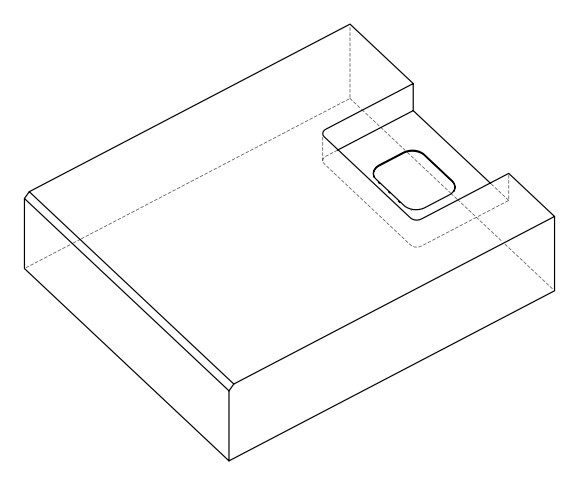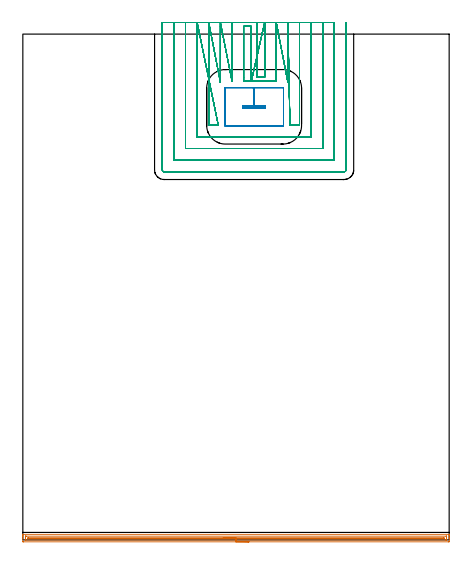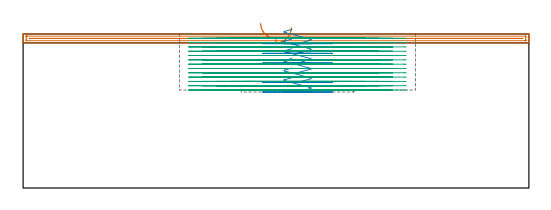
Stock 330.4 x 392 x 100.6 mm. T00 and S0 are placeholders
(PLAN: 3 operations, 2 tool changes, 91 min)
(1 AREA_MILL | FG_CHAMFER_SURFACE | UGT0205_001 | 8.08 min | 5557 mm3)
(2 MILL_RECTANGULAR_POCKET | POCKET_RECTANGULAR_STRAIGHT | UGT0201_006 | Follow Part, ap 7, ae 75% | 3.31 min | 154026 mm3)
(3 MILL_SLOT | SLOT_PARTIAL_RECTANGULAR | NXT0201_011 | Follow Part, ap 3, ae 75% | 79.65 min | 486907 mm3)
(TOOL UGT0205_001 | Chamfer Mill 20 x 3 x 45 deg. | D20 FL50 Z2)
(TOOL UGT0201_006 | End Mill 28 mm | D28 FL25 Z2)
(TOOL NXT0201_011 | ENDMILL 12mm [2P460-1200-NA 1630] | D12 FL38 Z6)
(OP 1 AREA_MILL)
G17 G21 G94 G90
T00 M6
G54
G17 G0 G90 X175.2 Y-1.5 S1061 M3
G43 Z110.6 H0
Z104.8
G94 G1 X175.162 Z103.928 F250.
X175.048 Z103.064
X174.859 Z102.212
X174.597 Z101.38
X174.263 Z100.574
X173.86 Z99.8
X173.392 Z99.064
X172.86 Z98.372
X172.271 Z97.729
X171.628 Z97.14
X170.936 Z96.609
X170.2 Z96.14
X169.426 Z95.737
X168.62 Z95.403
X167.788 Z95.141
X166.936 Z94.952
X166.072 Z94.838
X165.2 Z94.8
X0.633
X0.336 Y-1.498
X0.01 Y-1.494 Z94.803
X0. Y-1.21 Z95.087
Y1.4 Z97.694
Y2.779 Z99.075
Y3.14 Z99.435
Y3.861 Z100.161
Y4.059 Z100.359
X0.002 Y4.181 Z100.473
X0.01 Y4.297 Z100.588
X0.185 Y4.3 Z100.6
X330.215
X330.39 Y4.297 Z100.588
X330.398 Y4.181 Z100.473
X330.4 Y4.059 Z100.359
Y3.861 Z100.161
Y3.14 Z99.435
Y1.909 Z98.206
Y1.4 Z97.694
Y0.785 Z97.08
Y-0.955 Z95.341
X330.397 Y-1.21 Z95.087
X330.39 Y-1.494 Z94.803
X330.064 Y-1.498 Z94.8
X329.767 Y-1.5
X165.2
Y-0.086 Z96.214
X2.421 Y-0.085 Z96.215
X2.158 Y-0.084 Z96.216
X2.056 Y-0.081 Z96.219
X2.012 Y-0.079 Z96.221
X2.01 Y-0.055 Z96.245
X2.003 Y0.067 Z96.367
X2.001 Y0.53 Z96.83
X2. Y0.94 Z97.24
Y2.27 Z98.57
X2.001 Y2.679 Z98.979
X2.005 Y2.816 Z99.116
X2.01 Y2.865 Z99.165
X2.014 Y2.879 Z99.179
X2.027 Y2.881 Z99.181
X2.105 Y2.883 Z99.183
X2.421 Y2.885 Z99.185
X2.683 Y2.886 Z99.186
X327.979 Y2.885 Z99.185
X328.242 Y2.884 Z99.184
X328.344 Y2.881 Z99.181
X328.388 Y2.879 Z99.179
X328.39 Y2.855 Z99.155
X328.397 Y2.733 Z99.033
X328.399 Y2.27 Z98.57
X328.4 Y1.86 Z98.16
Y0.53 Z96.83
X328.399 Y0.121 Z96.421
X328.395 Y-0.016 Z96.284
X328.39 Y-0.065 Z96.235
X328.386 Y-0.079 Z96.221
X328.373 Y-0.081 Z96.219
X328.295 Y-0.083 Z96.217
X327.979 Y-0.085 Z96.215
X327.717 Y-0.086 Z96.214
X165.2
Y1.328 Z97.628
X4.283 Y1.329 Z97.629
X4.21 Y1.33 Z97.63
X4.137 Y1.332 Z97.632
X4.01 Y1.339 Z97.639
X4.008 Y1.4 Z97.7
X4.01 Y1.449 Z97.749
X4.021 Y1.465 Z97.765
X4.063 Y1.468 Z97.768
X4.137 Y1.471 Z97.771
X326.117
X326.19 Y1.47 Z97.77
X326.263 Y1.468 Z97.768
X326.39 Y1.461 Z97.761
X326.392 Y1.4 Z97.7
X326.39 Y1.351 Z97.651
X326.379 Y1.335 Z97.635
X326.336 Y1.332 Z97.632
X326.263 Y1.329 Z97.629
X165.2 Y1.328 Z97.628
X164.328 Z97.667
X163.464 Z97.78
X162.612 Z97.969
X161.78 Z98.232
X160.974 Z98.565
X160.2 Z98.968
X159.464 Z99.437
X158.772 Z99.968
X158.129 Z100.557
X157.54 Z101.201
X157.008 Z101.893
X156.54 Z102.628
X156.137 Z103.402
X155.803 Z104.208
X155.541 Z105.04
X155.352 Z105.892
X155.238 Z106.757
X155.2 Z107.628
G0 Z110.6
M5
M2
(OP 2 MILL_RECTANGULAR_POCKET)
G17 G21 G94 G90
T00 M6
G54
G17 G0 G90 X175.62 Y336.5 S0 M3
G43 Z110.6 H0
Z103.6
G94 G1 X170.5 Z102.228 F250.
Y334.8 Z101.772
X188. Z97.083
Y336.5 Z96.628
X179.25 Z94.283
X170.5 F500.
Y334.8
X188.
Y336.5
X179.25
Y350.5
X156.9
G3 X156.5 Y350.1 R0.4
G1 Y321.2
G3 X156.9 Y320.8 R0.4
G1 X201.6
G3 X202. Y321.2 R0.4
G1 Y350.1
G3 X201.6 Y350.5 R0.4
G1 X179.25
X178.25
G0 X175.62 Y336.5 Z97.283
G1 X170.5 Z95.911 F250.
Y334.8 Z95.456
X188. Z90.767
Y336.5 Z90.311
X179.25 Z87.967
X170.5 F500.
Y334.8
X188.
Y336.5
X179.25
Y350.5
X156.9
G3 X156.5 Y350.1 R0.4
G1 Y321.2
G3 X156.9 Y320.8 R0.4
G1 X201.6
G3 X202. Y321.2 R0.4
G1 Y350.1
G3 X201.6 Y350.5 R0.4
G1 X179.25
X178.25
G0 X175.62 Y336.5 Z90.967
G1 X170.5 Z89.595 F250.
Y334.8 Z89.139
X188. Z84.45
Y336.5 Z83.995
X179.25 Z81.65
X170.5 F500.
Y334.8
X188.
Y336.5
X179.25
Y350.5
X156.9
G3 X156.5 Y350.1 R0.4
G1 Y321.2
G3 X156.9 Y320.8 R0.4
G1 X201.6
G3 X202. Y321.2 R0.4
G1 Y350.1
G3 X201.6 Y350.5 R0.4
G1 X179.25
X178.25
G0 X175.62 Y336.5 Z84.65
G1 X170.5 Z83.278 F250.
Y334.8 Z82.822
X188. Z78.133
Y336.5 Z77.678
X179.25 Z75.333
X170.5 F500.
Y334.8
X188.
Y336.5
X179.25
Y350.5
X156.9
G3 X156.5 Y350.1 R0.4
G1 Y321.2
G3 X156.9 Y320.8 R0.4
G1 X201.6
G3 X202. Y321.2 R0.4
G1 Y350.1
G3 X201.6 Y350.5 R0.4
G1 X179.25
X178.25
G0 X175.62 Y336.5 Z78.333
G1 X170.5 Z76.961 F250.
Y334.8 Z76.506
X188. Z71.817
Y336.5 Z71.361
X179.25 Z69.017
X170.5 F500.
Y334.8
X188.
Y336.5
X179.25
Y350.5
X156.9
G3 X156.5 Y350.1 R0.4
G1 Y321.2
G3 X156.9 Y320.8 R0.4
G1 X201.6
G3 X202. Y321.2 R0.4
G1 Y350.1
G3 X201.6 Y350.5 R0.4
G1 X179.25
X178.25
G0 X175.62 Y336.5 Z72.017
G1 X170.5 Z70.645 F250.
Y334.8 Z70.189
X188. Z65.5
Y336.5 Z65.045
X179.25 Z62.7
X170.5 F500.
Y334.8
X188.
Y336.5
X179.25
Y350.5
X156.9
G3 X156.5 Y350.1 R0.4
G1 Y321.2
G3 X156.9 Y320.8 R0.4
G1 X201.6
G3 X202. Y321.2 R0.4
G1 Y350.1
G3 X201.6 Y350.5 R0.4
G1 X179.25
X178.25
G0 Z110.6
M5
M2
(OP 3 MILL_SLOT)
G17 G21 G94 G90
T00 M6
G54
G17 G0 G90 X181.4 Y401. S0 M3
G43 Z110.6 H1
Z97.785
G94 G1 Y398. F250.
Y358.501 F500.
X187.4
Y398.
Y401. F250.
X177.1 Y355.5 F500.
Y358.5 F250.
Y398. F500.
X171.1
Y358.5
Y355.5 F250.
X196.4 Y355.501 F500.
Y358.501 F250.
Y398. F500.
Y401. F250.
X205.4 Y354.585 F500.
Y357.585 F250.
Y398. F500.
Y401. F250.
X207.012 Y321.3 F500.
X210.012 F250.
X214.4 F500.
Y398.
Y401. F250.
X162.1
Y398.
Y358.5 F500.
Y355.5 F250.
X153.1 Y401. F500.
Y398. F250.
Y357.58 F500.
Y354.58 F250.
X144.1 Y401. F500.
Y398. F250.
Y321.3 F500.
X148.488
X151.488 F250.
X135.1 Y401. F500.
Y398. F250.
Y312.3 F500.
X223.4
Y398.
Y401. F250.
X126.1
Y398.
Y303.3 F500.
X232.4
Y398.
Y401. F250.
X117.1
Y398.
Y294.3 F500.
X241.4
Y398.
Y401. F250.
X108.1
Y398.
Y286.7 F500.
G3 X109.5 Y285.3 R1.4
G1 X249.
G3 X250.4 Y286.7 R1.4
G1 Y398.
Y401. F250.
G0 X181.4 Z94.969
G1 Y398.
Y358.501 F500.
X187.4
Y398.
Y401. F250.
X177.1 Y355.5 F500.
Y358.5 F250.
Y398. F500.
X171.1
Y358.5
Y355.5 F250.
X196.4 Y355.501 F500.
Y358.501 F250.
Y398. F500.
Y401. F250.
X205.4 Y354.585 F500.
Y357.585 F250.
Y398. F500.
Y401. F250.
X207.012 Y321.3 F500.
X210.012 F250.
X214.4 F500.
Y398.
Y401. F250.
X162.1
Y398.
Y358.5 F500.
Y355.5 F250.
X153.1 Y401. F500.
Y398. F250.
Y357.58 F500.
Y354.58 F250.
X144.1 Y401. F500.
Y398. F250.
Y321.3 F500.
X148.488
X151.488 F250.
X135.1 Y401. F500.
Y398. F250.
Y312.3 F500.
X223.4
Y398.
Y401. F250.
X126.1
Y398.
Y303.3 F500.
X232.4
Y398.
Y401. F250.
X117.1
Y398.
Y294.3 F500.
X241.4
Y398.
Y401. F250.
X108.1
Y398.
Y286.7 F500.
G3 X109.5 Y285.3 R1.4
G1 X249.
G3 X250.4 Y286.7 R1.4
G1 Y398.
Y401. F250.
G0 X181.4 Z92.154
G1 Y398.
Y358.501 F500.
X187.4
Y398.
Y401. F250.
X177.1 Y355.5 F500.
Y358.5 F250.
Y398. F500.
X171.1
Y358.5
Y355.5 F250.
X196.4 Y355.501 F500.
Y358.501 F250.
Y398. F500.
Y401. F250.
X205.4 Y354.585 F500.
Y357.585 F250.
Y398. F500.
Y401. F250.
X207.012 Y321.3 F500.
X210.012 F250.
X214.4 F500.
Y398.
Y401. F250.
X162.1
Y398.
Y358.5 F500.
Y355.5 F250.
X153.1 Y401. F500.
Y398. F250.
Y357.58 F500.
Y354.58 F250.
X144.1 Y401. F500.
Y398. F250.
Y321.3 F500.
X148.488
X151.488 F250.
X135.1 Y401. F500.
Y398. F250.
Y312.3 F500.
X223.4
Y398.
Y401. F250.
X126.1
Y398.
Y303.3 F500.
X232.4
Y398.
Y401. F250.
X117.1
Y398.
Y294.3 F500.
X241.4
Y398.
Y401. F250.
X108.1
Y398.
Y286.7 F500.
G3 X109.5 Y285.3 R1.4
G1 X249.
G3 X250.4 Y286.7 R1.4
G1 Y398.
Y401. F250.
G0 X181.4 Z89.338
G1 Y398.
Y358.501 F500.
X187.4
Y398.
Y401. F250.
X177.1 Y355.5 F500.
Y358.5 F250.
Y398. F500.
X171.1
Y358.5
Y355.5 F250.
X196.4 Y355.501 F500.
Y358.501 F250.
Y398. F500.
Y401. F250.
X205.4 Y354.585 F500.
Y357.585 F250.
Y398. F500.
Y401. F250.
X207.012 Y321.3 F500.
X210.012 F250.
X214.4 F500.
Y398.
Y401. F250.
X162.1
Y398.
Y358.5 F500.
Y355.5 F250.
X153.1 Y401. F500.
Y398. F250.
Y357.58 F500.
Y354.58 F250.
X144.1 Y401. F500.
Y398. F250.
Y321.3 F500.
X148.488
X151.488 F250.
X135.1 Y401. F500.
Y398. F250.
Y312.3 F500.
X223.4
Y398.
Y401. F250.
X126.1
Y398.
Y303.3 F500.
X232.4
Y398.
Y401. F250.
X117.1
Y398.
Y294.3 F500.
X241.4
Y398.
Y401. F250.
X108.1
Y398.
Y286.7 F500.
G3 X109.5 Y285.3 R1.4
G1 X249.
G3 X250.4 Y286.7 R1.4
G1 Y398.
Y401. F250.
G0 X181.4 Z86.523
G1 Y398.
Y358.501 F500.
X187.4
Y398.
Y401. F250.
X177.1 Y355.5 F500.
Y358.5 F250.
Y398. F500.
X171.1
Y358.5
Y355.5 F250.
X196.4 Y355.501 F500.
Y358.501 F250.
Y398. F500.
Y401. F250.
X205.4 Y354.585 F500.
Y357.585 F250.
Y398. F500.
Y401. F250.
X207.012 Y321.3 F500.
X210.012 F250.
X214.4 F500.
Y398.
Y401. F250.
X162.1
Y398.
Y358.5 F500.
Y355.5 F250.
X153.1 Y401. F500.
Y398. F250.
Y357.58 F500.
Y354.58 F250.
X144.1 Y401. F500.
Y398. F250.
Y321.3 F500.
X148.488
X151.488 F250.
X135.1 Y401. F500.
Y398. F250.
Y312.3 F500.
X223.4
Y398.
Y401. F250.
X126.1
Y398.
Y303.3 F500.
X232.4
Y398.
Y401. F250.
X117.1
Y398.
Y294.3 F500.
X241.4
Y398.
Y401. F250.
X108.1
Y398.
Y286.7 F500.
G3 X109.5 Y285.3 R1.4
G1 X249.
G3 X250.4 Y286.7 R1.4
G1 Y398.
Y401. F250.
G0 X181.4 Z83.708
G1 Y398.
Y358.501 F500.
X187.4
Y398.
Y401. F250.
X177.1 Y355.5 F500.
Y358.5 F250.
Y398. F500.
X171.1
Y358.5
Y355.5 F250.
X196.4 Y355.501 F500.
Y358.501 F250.
Y398. F500.
Y401. F250.
X205.4 Y354.585 F500.
Y357.585 F250.
Y398. F500.
Y401. F250.
X207.012 Y321.3 F500.
X210.012 F250.
X214.4 F500.
Y398.
Y401. F250.
X162.1
Y398.
Y358.5 F500.
Y355.5 F250.
X153.1 Y401. F500.
Y398. F250.
Y357.58 F500.
Y354.58 F250.
X144.1 Y401. F500.
Y398. F250.
Y321.3 F500.
X148.488
X151.488 F250.
X135.1 Y401. F500.
Y398. F250.
Y312.3 F500.
X223.4
Y398.
Y401. F250.
X126.1
Y398.
Y303.3 F500.
X232.4
Y398.
Y401. F250.
X117.1
Y398.
Y294.3 F500.
X241.4
Y398.
Y401. F250.
X108.1
Y398.
Y286.7 F500.
G3 X109.5 Y285.3 R1.4
G1 X249.
G3 X250.4 Y286.7 R1.4
G1 Y398.
Y401. F250.
G0 X181.4 Z80.892
G1 Y398.
Y358.501 F500.
X187.4
Y398.
Y401. F250.
X177.1 Y355.5 F500.
Y358.5 F250.
Y398. F500.
X171.1
Y358.5
Y355.5 F250.
X196.4 Y355.501 F500.
Y358.501 F250.
Y398. F500.
Y401. F250.
X205.4 Y354.585 F500.
Y357.585 F250.
Y398. F500.
Y401. F250.
X207.012 Y321.3 F500.
X210.012 F250.
X214.4 F500.
Y398.
Y401. F250.
X162.1
Y398.
Y358.5 F500.
Y355.5 F250.
X153.1 Y401. F500.
Y398. F250.
Y357.58 F500.
Y354.58 F250.
X144.1 Y401. F500.
Y398. F250.
Y321.3 F500.
X148.488
X151.488 F250.
X135.1 Y401. F500.
Y398. F250.
Y312.3 F500.
X223.4
Y398.
Y401. F250.
X126.1
Y398.
Y303.3 F500.
X232.4
Y398.
Y401. F250.
X117.1
Y398.
Y294.3 F500.
X241.4
Y398.
Y401. F250.
X108.1
Y398.
Y286.7 F500.
G3 X109.5 Y285.3 R1.4
G1 X249.
G3 X250.4 Y286.7 R1.4
G1 Y398.
Y401. F250.
G0 X181.4 Z78.077
G1 Y398.
Y358.501 F500.
X187.4
Y398.
Y401. F250.
X177.1 Y355.5 F500.
Y358.5 F250.
Y398. F500.
X171.1
Y358.5
Y355.5 F250.
X196.4 Y355.501 F500.
Y358.501 F250.
Y398. F500.
Y401. F250.
X205.4 Y354.585 F500.
Y357.585 F250.
Y398. F500.
Y401. F250.
X207.012 Y321.3 F500.
X210.012 F250.
X214.4 F500.
Y398.
Y401. F250.
X162.1
Y398.
Y358.5 F500.
Y355.5 F250.
X153.1 Y401. F500.
Y398. F250.
Y357.58 F500.
Y354.58 F250.
X144.1 Y401. F500.
Y398. F250.
Y321.3 F500.
X148.488
X151.488 F250.
X135.1 Y401. F500.
Y398. F250.
Y312.3 F500.
X223.4
Y398.
Y401. F250.
X126.1
Y398.
Y303.3 F500.
X232.4
Y398.
Y401. F250.
X117.1
Y398.
Y294.3 F500.
X241.4
Y398.
Y401. F250.
X108.1
Y398.
Y286.7 F500.
G3 X109.5 Y285.3 R1.4
G1 X249.
G3 X250.4 Y286.7 R1.4
G1 Y398.
Y401. F250.
G0 X181.4 Z75.262
G1 Y398.
Y358.501 F500.
X187.4
Y398.
Y401. F250.
X177.1 Y355.5 F500.
Y358.5 F250.
Y398. F500.
X171.1
Y358.5
Y355.5 F250.
X196.4 Y355.501 F500.
Y358.501 F250.
Y398. F500.
Y401. F250.
X205.4 Y354.585 F500.
Y357.585 F250.
Y398. F500.
Y401. F250.
X207.012 Y321.3 F500.
X210.012 F250.
X214.4 F500.
Y398.
Y401. F250.
X162.1
Y398.
Y358.5 F500.
Y355.5 F250.
X153.1 Y401. F500.
Y398. F250.
Y357.58 F500.
Y354.58 F250.
X144.1 Y401. F500.
Y398. F250.
Y321.3 F500.
X148.488
X151.488 F250.
X135.1 Y401. F500.
Y398. F250.
Y312.3 F500.
X223.4
Y398.
Y401. F250.
X126.1
Y398.
Y303.3 F500.
X232.4
Y398.
Y401. F250.
X117.1
Y398.
Y294.3 F500.
X241.4
Y398.
Y401. F250.
X108.1
Y398.
Y286.7 F500.
G3 X109.5 Y285.3 R1.4
G1 X249.
G3 X250.4 Y286.7 R1.4
G1 Y398.
Y401. F250.
G0 X181.4 Z72.446
G1 Y398.
Y358.501 F500.
X187.4
Y398.
Y401. F250.
X177.1 Y355.5 F500.
Y358.5 F250.
Y398. F500.
X171.1
Y358.5
Y355.5 F250.
X196.4 Y355.501 F500.
Y358.501 F250.
Y398. F500.
Y401. F250.
X205.4 Y354.585 F500.
Y357.585 F250.
Y398. F500.
Y401. F250.
X207.012 Y321.3 F500.
X210.012 F250.
X214.4 F500.
Y398.
Y401. F250.
X162.1
Y398.
Y358.5 F500.
Y355.5 F250.
X153.1 Y401. F500.
Y398. F250.
Y357.58 F500.
Y354.58 F250.
X144.1 Y401. F500.
Y398. F250.
Y321.3 F500.
X148.488
X151.488 F250.
X135.1 Y401. F500.
Y398. F250.
Y312.3 F500.
X223.4
Y398.
Y401. F250.
X126.1
Y398.
Y303.3 F500.
X232.4
Y398.
Y401. F250.
X117.1
Y398.
Y294.3 F500.
X241.4
Y398.
Y401. F250.
X108.1
Y398.
Y286.7 F500.
G3 X109.5 Y285.3 R1.4
G1 X249.
G3 X250.4 Y286.7 R1.4
G1 Y398.
Y401. F250.
G0 X181.4 Z69.631
G1 Y398.
Y358.501 F500.
X187.4
Y398.
Y401. F250.
X177.1 Y355.5 F500.
Y358.5 F250.
Y398. F500.
X171.1
Y358.5
Y355.5 F250.
X196.4 Y355.501 F500.
Y358.501 F250.
Y398. F500.
Y401. F250.
X205.4 Y354.585 F500.
Y357.585 F250.
Y398. F500.
Y401. F250.
X207.012 Y321.3 F500.
X210.012 F250.
X214.4 F500.
Y398.
Y401. F250.
X162.1
Y398.
Y358.5 F500.
Y355.5 F250.
X153.1 Y401. F500.
Y398. F250.
Y357.58 F500.
Y354.58 F250.
X144.1 Y401. F500.
Y398. F250.
Y321.3 F500.
X148.488
X151.488 F250.
X135.1 Y401. F500.
Y398. F250.
Y312.3 F500.
X223.4
Y398.
Y401. F250.
X126.1
Y398.
Y303.3 F500.
X232.4
Y398.
Y401. F250.
X117.1
Y398.
Y294.3 F500.
X241.4
Y398.
Y401. F250.
X108.1
Y398.
Y286.7 F500.
G3 X109.5 Y285.3 R1.4
G1 X249.
G3 X250.4 Y286.7 R1.4
G1 Y398.
Y401. F250.
G0 X181.4 Z66.815
G1 Y398.
Y358.501 F500.
X187.4
Y398.
Y401. F250.
X177.1 Y355.5 F500.
Y358.5 F250.
Y398. F500.
X171.1
Y358.5
Y355.5 F250.
X196.4 Y355.501 F500.
Y358.501 F250.
Y398. F500.
Y401. F250.
X205.4 Y354.585 F500.
Y357.585 F250.
Y398. F500.
Y401. F250.
X207.012 Y321.3 F500.
X210.012 F250.
X214.4 F500.
Y398.
Y401. F250.
X162.1
Y398.
Y358.5 F500.
Y355.5 F250.
X153.1 Y401. F500.
Y398. F250.
Y357.58 F500.
Y354.58 F250.
X144.1 Y401. F500.
Y398. F250.
Y321.3 F500.
X148.488
X151.488 F250.
X135.1 Y401. F500.
Y398. F250.
Y312.3 F500.
X223.4
Y398.
Y401. F250.
X126.1
Y398.
Y303.3 F500.
X232.4
Y398.
Y401. F250.
X117.1
Y398.
Y294.3 F500.
X241.4
Y398.
Y401. F250.
X108.1
Y398.
Y286.7 F500.
G3 X109.5 Y285.3 R1.4
G1 X249.
G3 X250.4 Y286.7 R1.4
G1 Y398.
Y401. F250.
G0 X181.4 Z64.
G1 Y398.
Y358.501 F500.
X187.4
Y398.
Y401. F250.
X177.1 Y355.5 F500.
Y358.5 F250.
Y398. F500.
X171.1
Y358.5
Y355.5 F250.
X196.4 Y355.501 F500.
Y358.501 F250.
Y398. F500.
Y401. F250.
X205.4 Y354.585 F500.
Y357.585 F250.
Y398. F500.
Y401. F250.
X207.012 Y321.3 F500.
X210.012 F250.
X214.4 F500.
Y398.
Y401. F250.
X162.1
Y398.
Y358.5 F500.
Y355.5 F250.
X153.1 Y401. F500.
Y398. F250.
Y357.58 F500.
Y354.58 F250.
X144.1 Y401. F500.
Y398. F250.
Y321.3 F500.
X148.488
X151.488 F250.
X135.1 Y401. F500.
Y398. F250.
Y312.3 F500.
X223.4
Y398.
Y401. F250.
X126.1
Y398.
Y303.3 F500.
X232.4
Y398.
Y401. F250.
X117.1
Y398.
Y294.3 F500.
X241.4
Y398.
Y401. F250.
X108.1
Y398.
Y286.7 F500.
G3 X109.5 Y285.3 R1.4
G1 X249.
G3 X250.4 Y286.7 R1.4
G1 Y398.
Y401. F250.
G0 Z110.6
M5
M2
